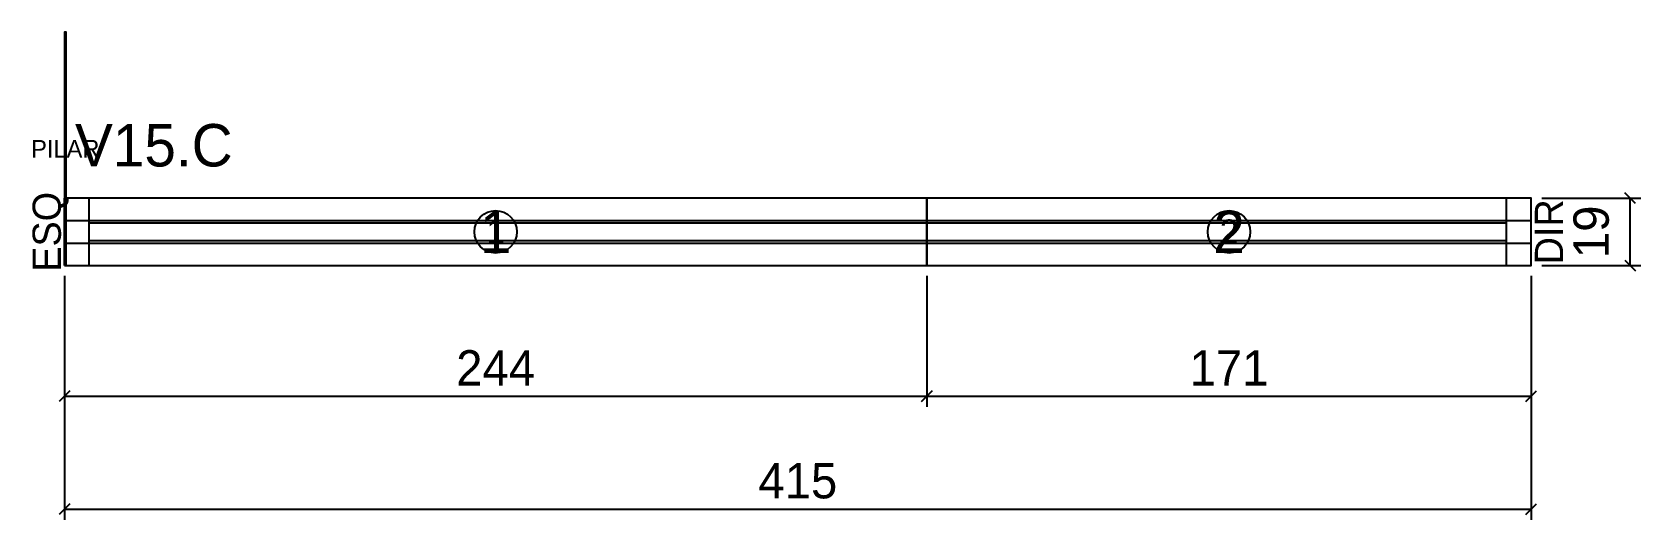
# Model space of a CAD drawing. Extents: x -9500 to 446, y -91 to 47.
# Drawn here: x -9.1 to 446, y -91 to 47 of the extents above; entities outside this region: 1.
import ezdxf
from ezdxf.enums import TextEntityAlignment as Align

# ---------------------------------------------------------------- set-up
doc = ezdxf.new("R2010")
doc.units = 0
for name, color, linetype in [('5', 5, 'Continuous'), ('COTA', 241, 'Continuous'), ('NOMENCLATURA', 7, 'Continuous'), ('Painéis', 200, 'Continuous'), ('SARR_2.2x7', 40, 'Continuous'), ('SARR_EDITAR', 141, 'Continuous')]:
    doc.layers.add(name, color=color, linetype=linetype)
doc.dimstyles.new('PAINEL', dxfattribs={"dimtxt": 10, "dimasz": 3, "dimexe": 3, "dimexo": 3, "dimgap": 3, "dimtad": 1, "dimblk": 'OBLIQUE', "dimblk1": 'OBLIQUE', "dimcen": 2.5, "dimclrd": 4, "dimclre": 4, "dimclrt": 240, "dimazin": 3, "dimtfac": 1, "dimtmove": 0, "dimatfit": 3})

# ---------------------------------------------------------------- blocks, each defined once
blk = doc.blocks.new('nf1')
blk.add_circle((0, 0), 6)
blk.add_text('1', height=7).set_placement((0, 0), align=Align.MIDDLE_CENTER)
blk = doc.blocks.new('nf2')
blk.add_circle((0, 0), 6)
blk.add_text('2', height=7).set_placement((0, 0), align=Align.MIDDLE_CENTER)
blk = doc.blocks.new('_OBLIQUE')
at = {"color": 0, "linetype": 'BYBLOCK'}
blk.add_line((-0.5, -0.5), (0.5, 0.5), dxfattribs=at)

msp = doc.modelspace()

# ---------------------------------------------------------------- hatches: boundary and pattern name
at = {"layer": 'COTA'}
h = msp.add_hatch(dxfattribs=at)
h.set_pattern_fill('ANSI31', scale=0.5)
h.paths.add_polyline_path([(0, -19), (0.5, -19), (0.5, 47), (0, 47)])

# ---------------------------------------------------------------- linework, layer by layer
msp.add_line((-9500, 0), (-9490, 0))
at = {"layer": 'Painéis'}
for p, q in [((244, -19), (244, 0)), ((0, -6.333), (244, -6.333)), ((244, -6.333), (415, -6.333)), ((0, -12.667), (244, -12.667)), ((244, -12.667), (415, -12.667))]:
    msp.add_line(p, q, dxfattribs=at)
at = {"layer": 'Painéis', "lineweight": 25}
msp.add_lwpolyline([(0, -19), (0.5, -19), (0.5, 47), (0, 47)], close=True, dxfattribs=at)
at = {"layer": 'Painéis'}
for points in [[(0, -19), (244, -19), (244, 0), (0, 0)], [(244, -19), (415, -19), (415, 0), (244, 0)]]:
    msp.add_lwpolyline(points, close=True, dxfattribs=at)
at = {"layer": 'SARR_2.2x7'}
for p, q in [((7, -19), (7, 0)), ((408, -19), (408, 0)), ((7, -7), (244, -7)), ((244, -7), (408, -7)), ((7, -12), (244, -12)), ((244, -12), (408, -12))]:
    msp.add_line(p, q, dxfattribs=at)
at = {"layer": 'SARR_EDITAR'}
for p, q in [((0, -19), (0, 0)), ((415, -19), (415, 0))]:
    msp.add_line(p, q, dxfattribs=at)

# ---------------------------------------------------------------- block references
at = {"layer": 'COTA'}
for name, p in [('nf1', (122, -9.5)), ('nf2', (329.5, -9.5))]:
    msp.add_blockref(name, p, dxfattribs=at)

# ---------------------------------------------------------------- texts
at = {"layer": '5'}
for s, height, p in [('PILAR', 5, (0.25, 14)), ('1', 12, (122, -9.5)), ('2', 12, (329.5, -9.5))]:
    msp.add_text(s, height=height, dxfattribs=at).set_placement(p, align=Align.MIDDLE_CENTER)
for s, p in [('ESQ', (-5, -9.5)), ('DIR', (420, -9.5))]:
    msp.add_text(s, height=8, rotation=90, dxfattribs=at).set_placement(p, align=Align.MIDDLE_CENTER)
at = {"layer": 'NOMENCLATURA'}
msp.add_text('V15.C', height=12, dxfattribs=at).set_placement((3, 9))

# ---------------------------------------------------------------- dimensions: what is measured, and where the dimension line sits
at = {"layer": 'COTA'}
msp.add_linear_dim(base=(443, -19), p1=(415, -19), p2=(415, 0), angle=90, dimstyle='PAINEL', dxfattribs=at).render()
for base, p1, p2 in [((0, -56), (0, -19), (244, -19)), ((0, -88), (0, -19), (415, -19)), ((244, -56), (244, -19), (415, -19))]:
    msp.add_linear_dim(base=base, p1=p1, p2=p2, dimstyle='PAINEL', dxfattribs=at).render()

doc.saveas('drawing.dxf')
